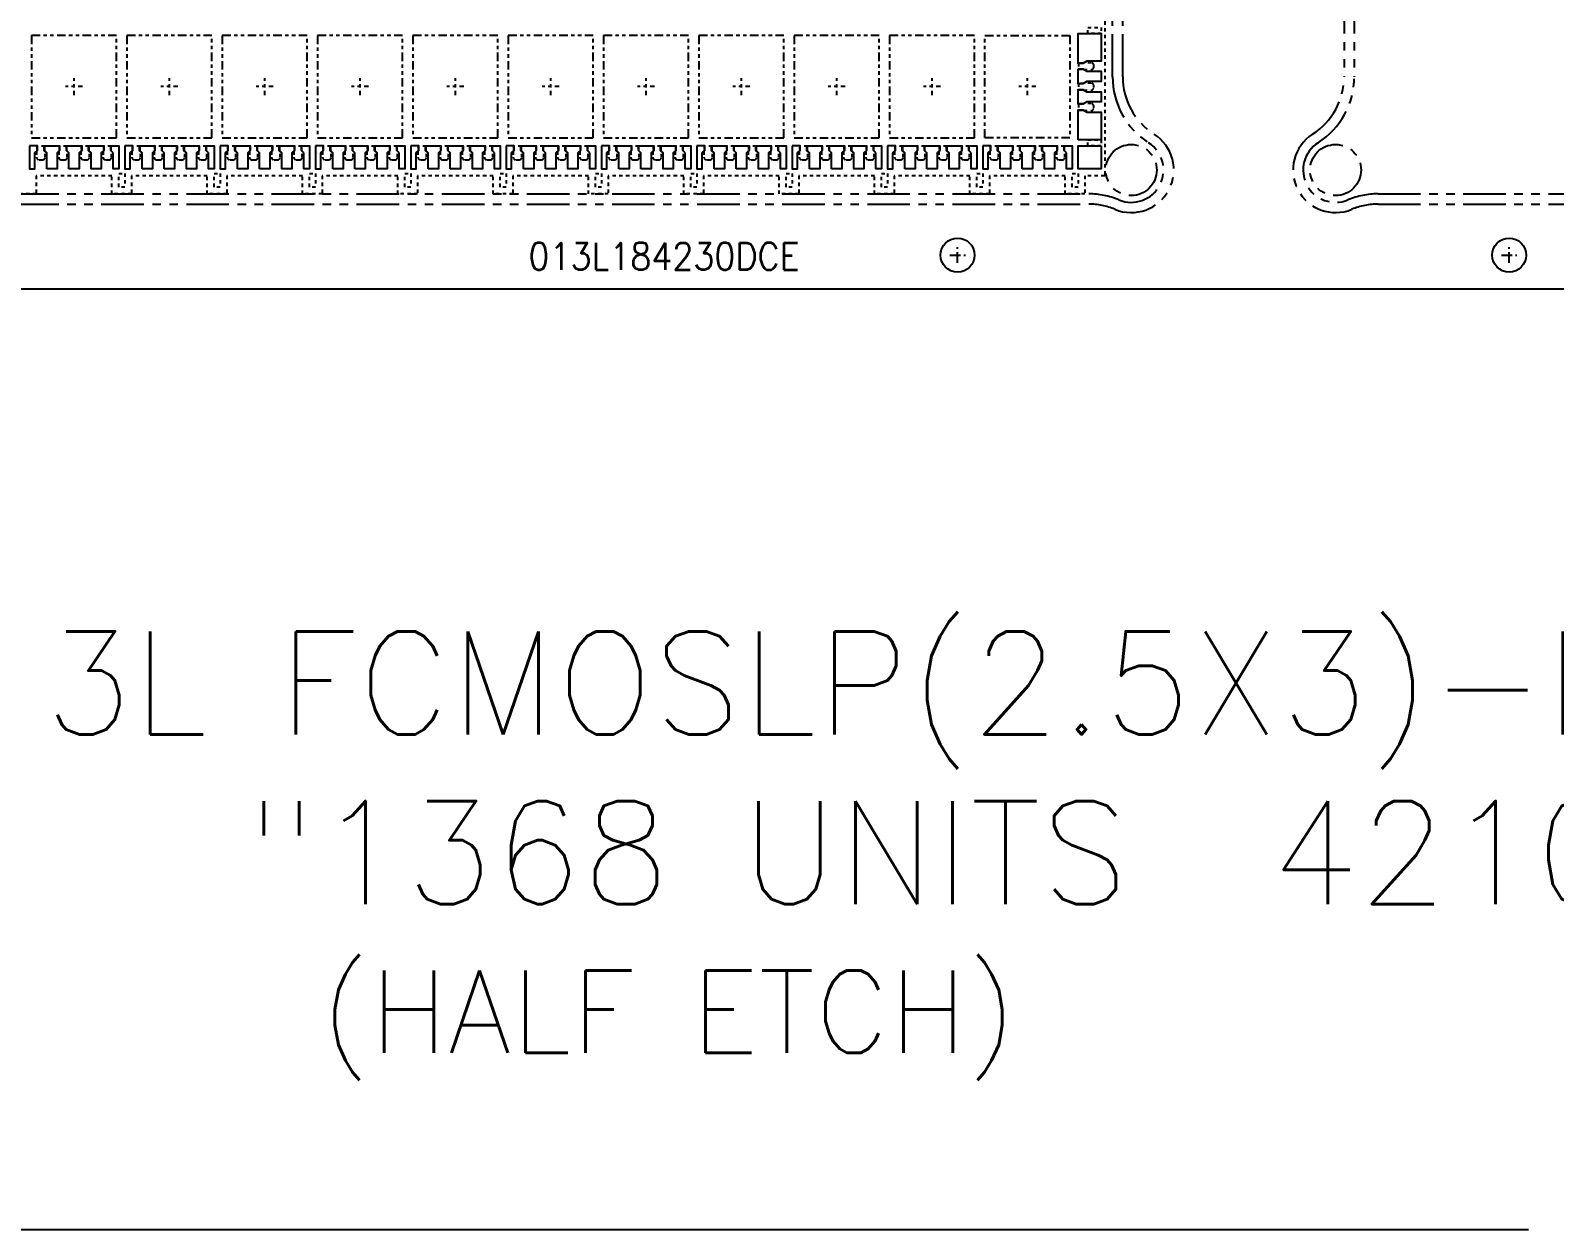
# Model space of a CAD drawing. Extents: x -335 to -11, y -372 to -1.
# Drawn here: x -267.87 to -223.1, y -167.95 to -132.72 of the extents above; entities that cross this region are included whole.
import ezdxf

# ---------------------------------------------------------------- set-up
doc = ezdxf.new("R2010")
doc.units = 0
doc.header["$MEASUREMENT"] = 0
for name, pattern in [('CENTER', [50.8, 31.75, -6.35, 6.35, -6.35]), ('CENTERX2', [4, 2.5, -0.5, 0.5, -0.5]), ('HIDDEN', [0.375, 0.25, -0.125]), ('PHANTOM', [2.5, 1.25, -0.25, 0.25, -0.25, 0.25, -0.25])]:
    doc.linetypes.add(name, pattern=pattern)
doc.layers.add('1', color=7, linetype='CONTINUOUS')
doc.layers.add('1D', color=4, linetype='CONTINUOUS')
doc.styles.add('ROMANS', font='romans', dxfattribs={"width": 0.85, "height": 0.08})
doc.styles.add('simplex', font='SIMPLEX.SHX')

msp = doc.modelspace()

# ---------------------------------------------------------------- linework, layer by layer
at = {"layer": '1'}
msp.add_line((-46.036, -140.32), (-294.036, -140.32), dxfattribs=at)
for points in [[(-236.844, -133.62), (-236.961, -133.69), (-237.096, -133.69), (-237.096, -132.81), (-236.416, -132.81), (-236.416, -133.62)], [(-236.844, -134.82), (-236.961, -134.89), (-237.096, -134.89), (-237.096, -134.45), (-236.961, -134.45), (-236.844, -134.52), (-236.416, -134.52), (-236.416, -134.82)], [(-237.096, -135.93), (-237.096, -135.05), (-236.961, -135.05), (-236.844, -135.12), (-236.416, -135.12), (-236.416, -135.93)], [(-267.896, -136.11), (-267.896, -136.79), (-267.736, -136.79), (-267.736, -136.32), (-267.661, -136.245), (-267.661, -136.11)], [(-267.386, -136.79), (-267.386, -136.32), (-267.461, -136.245), (-267.461, -136.11), (-267.011, -136.11), (-267.011, -136.245), (-267.086, -136.32), (-267.086, -136.79)], [(-266.736, -136.79), (-266.736, -136.32), (-266.811, -136.245), (-266.811, -136.11), (-266.361, -136.11), (-266.361, -136.245), (-266.436, -136.32), (-266.436, -136.79)], [(-266.161, -136.11), (-265.711, -136.11), (-265.711, -136.245), (-265.786, -136.32), (-265.786, -136.79), (-266.086, -136.79), (-266.086, -136.32), (-266.161, -136.245)], [(-265.436, -136.32), (-265.511, -136.245), (-265.511, -136.11), (-265.276, -136.11), (-265.276, -136.79), (-265.436, -136.79)], [(-265.096, -136.11), (-265.096, -136.79), (-264.936, -136.79), (-264.936, -136.32), (-264.861, -136.245), (-264.861, -136.11)], [(-264.586, -136.79), (-264.586, -136.32), (-264.661, -136.245), (-264.661, -136.11), (-264.211, -136.11), (-264.211, -136.245), (-264.286, -136.32), (-264.286, -136.79)], [(-263.936, -136.79), (-263.936, -136.32), (-264.011, -136.245), (-264.011, -136.11), (-263.561, -136.11), (-263.561, -136.245), (-263.636, -136.32), (-263.636, -136.79)], [(-263.361, -136.11), (-262.911, -136.11), (-262.911, -136.245), (-262.986, -136.32), (-262.986, -136.79), (-263.286, -136.79), (-263.286, -136.32), (-263.361, -136.245)], [(-262.636, -136.32), (-262.711, -136.245), (-262.711, -136.11), (-262.476, -136.11), (-262.476, -136.79), (-262.636, -136.79)], [(-262.296, -136.11), (-262.296, -136.79), (-262.136, -136.79), (-262.136, -136.32), (-262.061, -136.245), (-262.061, -136.11)], [(-261.786, -136.79), (-261.786, -136.32), (-261.861, -136.245), (-261.861, -136.11), (-261.411, -136.11), (-261.411, -136.245), (-261.486, -136.32), (-261.486, -136.79)], [(-261.136, -136.79), (-261.136, -136.32), (-261.211, -136.245), (-261.211, -136.11), (-260.761, -136.11), (-260.761, -136.245), (-260.836, -136.32), (-260.836, -136.79)], [(-260.561, -136.11), (-260.111, -136.11), (-260.111, -136.245), (-260.186, -136.32), (-260.186, -136.79), (-260.486, -136.79), (-260.486, -136.32), (-260.561, -136.245)], [(-259.836, -136.32), (-259.911, -136.245), (-259.911, -136.11), (-259.676, -136.11), (-259.676, -136.79), (-259.836, -136.79)], [(-259.496, -136.11), (-259.496, -136.79), (-259.336, -136.79), (-259.336, -136.32), (-259.261, -136.245), (-259.261, -136.11)], [(-258.986, -136.79), (-258.986, -136.32), (-259.061, -136.245), (-259.061, -136.11), (-258.611, -136.11), (-258.611, -136.245), (-258.686, -136.32), (-258.686, -136.79)], [(-258.336, -136.79), (-258.336, -136.32), (-258.411, -136.245), (-258.411, -136.11), (-257.961, -136.11), (-257.961, -136.245), (-258.036, -136.32), (-258.036, -136.79)], [(-257.761, -136.11), (-257.311, -136.11), (-257.311, -136.245), (-257.386, -136.32), (-257.386, -136.79), (-257.686, -136.79), (-257.686, -136.32), (-257.761, -136.245)], [(-257.036, -136.32), (-257.111, -136.245), (-257.111, -136.11), (-256.876, -136.11), (-256.876, -136.79), (-257.036, -136.79)], [(-256.696, -136.11), (-256.696, -136.79), (-256.536, -136.79), (-256.536, -136.32), (-256.461, -136.245), (-256.461, -136.11)], [(-256.186, -136.79), (-256.186, -136.32), (-256.261, -136.245), (-256.261, -136.11), (-255.811, -136.11), (-255.811, -136.245), (-255.886, -136.32), (-255.886, -136.79)], [(-255.536, -136.79), (-255.536, -136.32), (-255.611, -136.245), (-255.611, -136.11), (-255.161, -136.11), (-255.161, -136.245), (-255.236, -136.32), (-255.236, -136.79)], [(-254.961, -136.11), (-254.511, -136.11), (-254.511, -136.245), (-254.586, -136.32), (-254.586, -136.79), (-254.886, -136.79), (-254.886, -136.32), (-254.961, -136.245)], [(-254.236, -136.32), (-254.311, -136.245), (-254.311, -136.11), (-254.076, -136.11), (-254.076, -136.79), (-254.236, -136.79)], [(-253.896, -136.11), (-253.896, -136.79), (-253.736, -136.79), (-253.736, -136.32), (-253.661, -136.245), (-253.661, -136.11)], [(-253.386, -136.79), (-253.386, -136.32), (-253.461, -136.245), (-253.461, -136.11), (-253.011, -136.11), (-253.011, -136.245), (-253.086, -136.32), (-253.086, -136.79)], [(-252.736, -136.79), (-252.736, -136.32), (-252.811, -136.245), (-252.811, -136.11), (-252.361, -136.11), (-252.361, -136.245), (-252.436, -136.32), (-252.436, -136.79)], [(-252.161, -136.11), (-251.711, -136.11), (-251.711, -136.245), (-251.786, -136.32), (-251.786, -136.79), (-252.086, -136.79), (-252.086, -136.32), (-252.161, -136.245)], [(-251.436, -136.32), (-251.511, -136.245), (-251.511, -136.11), (-251.276, -136.11), (-251.276, -136.79), (-251.436, -136.79)], [(-251.096, -136.11), (-251.096, -136.79), (-250.936, -136.79), (-250.936, -136.32), (-250.861, -136.245), (-250.861, -136.11)], [(-250.586, -136.79), (-250.586, -136.32), (-250.661, -136.245), (-250.661, -136.11), (-250.211, -136.11), (-250.211, -136.245), (-250.286, -136.32), (-250.286, -136.79)], [(-249.936, -136.79), (-249.936, -136.32), (-250.011, -136.245), (-250.011, -136.11), (-249.561, -136.11), (-249.561, -136.245), (-249.636, -136.32), (-249.636, -136.79)], [(-249.361, -136.11), (-248.911, -136.11), (-248.911, -136.245), (-248.986, -136.32), (-248.986, -136.79), (-249.286, -136.79), (-249.286, -136.32), (-249.361, -136.245)], [(-248.636, -136.32), (-248.711, -136.245), (-248.711, -136.11), (-248.476, -136.11), (-248.476, -136.79), (-248.636, -136.79)], [(-248.296, -136.11), (-248.296, -136.79), (-248.136, -136.79), (-248.136, -136.32), (-248.061, -136.245), (-248.061, -136.11)], [(-247.786, -136.79), (-247.786, -136.32), (-247.861, -136.245), (-247.861, -136.11), (-247.411, -136.11), (-247.411, -136.245), (-247.486, -136.32), (-247.486, -136.79)], [(-247.136, -136.79), (-247.136, -136.32), (-247.211, -136.245), (-247.211, -136.11), (-246.761, -136.11), (-246.761, -136.245), (-246.836, -136.32), (-246.836, -136.79)], [(-246.561, -136.11), (-246.111, -136.11), (-246.111, -136.245), (-246.186, -136.32), (-246.186, -136.79), (-246.486, -136.79), (-246.486, -136.32), (-246.561, -136.245)], [(-245.836, -136.32), (-245.911, -136.245), (-245.911, -136.11), (-245.676, -136.11), (-245.676, -136.79), (-245.836, -136.79)], [(-245.496, -136.11), (-245.496, -136.79), (-245.336, -136.79), (-245.336, -136.32), (-245.261, -136.245), (-245.261, -136.11)], [(-244.986, -136.79), (-244.986, -136.32), (-245.061, -136.245), (-245.061, -136.11), (-244.611, -136.11), (-244.611, -136.245), (-244.686, -136.32), (-244.686, -136.79)], [(-244.336, -136.79), (-244.336, -136.32), (-244.411, -136.245), (-244.411, -136.11), (-243.961, -136.11), (-243.961, -136.245), (-244.036, -136.32), (-244.036, -136.79)], [(-243.761, -136.11), (-243.311, -136.11), (-243.311, -136.245), (-243.386, -136.32), (-243.386, -136.79), (-243.686, -136.79), (-243.686, -136.32), (-243.761, -136.245)], [(-243.036, -136.32), (-243.111, -136.245), (-243.111, -136.11), (-242.876, -136.11), (-242.876, -136.79), (-243.036, -136.79)], [(-242.696, -136.11), (-242.696, -136.79), (-242.536, -136.79), (-242.536, -136.32), (-242.461, -136.245), (-242.461, -136.11)], [(-242.186, -136.79), (-242.186, -136.32), (-242.261, -136.245), (-242.261, -136.11), (-241.811, -136.11), (-241.811, -136.245), (-241.886, -136.32), (-241.886, -136.79)], [(-241.536, -136.79), (-241.536, -136.32), (-241.611, -136.245), (-241.611, -136.11), (-241.161, -136.11), (-241.161, -136.245), (-241.236, -136.32), (-241.236, -136.79)], [(-240.961, -136.11), (-240.511, -136.11), (-240.511, -136.245), (-240.586, -136.32), (-240.586, -136.79), (-240.886, -136.79), (-240.886, -136.32), (-240.961, -136.245)], [(-240.236, -136.32), (-240.311, -136.245), (-240.311, -136.11), (-240.076, -136.11), (-240.076, -136.79), (-240.236, -136.79)], [(-239.896, -136.11), (-239.896, -136.79), (-239.736, -136.79), (-239.736, -136.32), (-239.661, -136.245), (-239.661, -136.11)], [(-239.386, -136.79), (-239.386, -136.32), (-239.461, -136.245), (-239.461, -136.11), (-239.011, -136.11), (-239.011, -136.245), (-239.086, -136.32), (-239.086, -136.79)], [(-238.736, -136.79), (-238.736, -136.32), (-238.811, -136.245), (-238.811, -136.11), (-238.361, -136.11), (-238.361, -136.245), (-238.436, -136.32), (-238.436, -136.79)], [(-238.161, -136.11), (-237.711, -136.11), (-237.711, -136.245), (-237.786, -136.32), (-237.786, -136.79), (-238.086, -136.79), (-238.086, -136.32), (-238.161, -136.245)], [(-237.436, -136.32), (-237.511, -136.245), (-237.511, -136.11), (-237.276, -136.11), (-237.276, -136.79), (-237.436, -136.79)]]:
    msp.add_lwpolyline(points, close=True, dxfattribs=at)
msp.add_lwpolyline([(-237.096, -133.85), (-236.961, -133.85), (-236.844, -133.92), (-236.416, -133.92), (-236.416, -134.22), (-236.844, -134.22), (-236.961, -134.29), (-237.096, -134.29), (-237.096, -133.85)], dxfattribs=at)
at = {"layer": '1', "linetype": 'ByBlock'}
msp.add_lwpolyline([(-236.416, -136.11), (-236.416, -136.79), (-237.096, -136.79), (-237.096, -136.11)], close=True, dxfattribs=at)
at = {"layer": '1'}
for centre in [(-240.636, -139.32), (-224.436, -139.32)]:
    msp.add_circle(centre, 0.5, dxfattribs=at)
at = {"layer": '1D', "linetype": 'HIDDEN', "ltscale": 0.2}
for p, q in [((-236.316, -75.65), (-236.316, -136.99)), ((-265.476, -136.99), (-267.696, -136.99)), ((-262.676, -136.99), (-264.896, -136.99)), ((-259.876, -136.99), (-262.096, -136.99)), ((-257.076, -136.99), (-259.296, -136.99)), ((-254.276, -136.99), (-256.496, -136.99)), ((-251.476, -136.99), (-253.696, -136.99)), ((-248.676, -136.99), (-250.896, -136.99)), ((-245.876, -136.99), (-248.096, -136.99)), ((-243.076, -136.99), (-245.296, -136.99)), ((-240.276, -136.99), (-242.496, -136.99)), ((-237.476, -136.99), (-239.696, -136.99)), ((-236.316, -136.99), (-236.896, -136.99))]:
    msp.add_line(p, q, dxfattribs=at)
at = {"layer": '1D', "linetype": 'CENTER', "ltscale": 0.01}
for p, q in [((-240.636, -139.55), (-240.636, -139.09)), ((-224.436, -139.55), (-224.436, -139.09)), ((-240.866, -139.32), (-240.407, -139.32)), ((-224.666, -139.32), (-224.207, -139.32))]:
    msp.add_line(p, q, dxfattribs=at)
at = {"layer": '1D'}
msp.add_line((-283.911, -167.949), (-223.868, -167.949), dxfattribs=at)
at = {"layer": '1D', "color": 2, "linetype": 'PHANTOM'}
for points in [[(-236.786, -74.82), (-290.786, -74.82, -0.09902), (-291.555, -74.666, 0.916659), (-292.709, -76.873, -0.255924), (-291.786, -78.559), (-291.786, -103.581, -0.255924), (-292.709, -105.267, 0.547723), (-292.709, -107.373, -0.255924), (-291.786, -109.059), (-291.786, -134.081, -0.255924), (-292.709, -135.767, 0.916659), (-291.555, -137.974, -0.09902), (-290.786, -137.82), (-236.786, -137.82, -0.09902), (-236.017, -137.974, 0.916659), (-234.863, -135.767, -0.255924), (-235.786, -134.081), (-235.786, -109.059, -0.255924), (-234.863, -107.373, 0.547723), (-234.863, -105.267, -0.255924), (-235.786, -103.581), (-235.786, -78.559, -0.255924), (-234.863, -76.873, 0.916659), (-236.017, -74.666, -0.09902)], [(-174.286, -74.82), (-228.286, -74.82, -0.09902), (-229.055, -74.666, 0.916659), (-230.209, -76.873, -0.255924), (-229.286, -78.559), (-229.286, -103.581, -0.255924), (-230.209, -105.267, 0.547723), (-230.209, -107.373, -0.255924), (-229.286, -109.059), (-229.286, -134.081, -0.255924), (-230.209, -135.767, 0.916659), (-229.055, -137.974, -0.09902), (-228.286, -137.82), (-174.286, -137.82, -0.09902), (-173.517, -137.974, 0.916659), (-172.363, -135.767, -0.255924), (-173.286, -134.081), (-173.286, -109.059, -0.255924), (-172.363, -107.373, 0.547723), (-172.363, -105.267, -0.255924), (-173.286, -103.581), (-173.286, -78.559, -0.255924), (-172.363, -76.873, 0.916659), (-173.517, -74.666, -0.09902)], [(-236.786, -75.12), (-290.786, -75.12, -0.09902), (-291.671, -74.943, 0.916659), (-292.548, -76.621, -0.255924), (-291.486, -78.559), (-291.486, -103.581, -0.255924), (-292.548, -105.52, 0.547723), (-292.548, -107.121, -0.255924), (-291.486, -109.059), (-291.486, -134.081, -0.255924), (-292.548, -136.02, 0.916659), (-291.671, -137.697, -0.09902), (-290.786, -137.52), (-236.786, -137.52, -0.09902), (-235.902, -137.697, 0.916659), (-235.025, -136.02, -0.255924), (-236.086, -134.081), (-236.086, -109.059, -0.255924), (-235.025, -107.121, 0.547723), (-235.025, -105.52, -0.255924), (-236.086, -103.581), (-236.086, -78.559, -0.255924), (-235.025, -76.621, 0.916659), (-235.902, -74.943, -0.09902)], [(-174.286, -75.12), (-228.286, -75.12, -0.09902), (-229.171, -74.943, 0.916659), (-230.048, -76.621, -0.255924), (-228.986, -78.559), (-228.986, -103.581, -0.255924), (-230.048, -105.52, 0.547723), (-230.048, -107.121, -0.255924), (-228.986, -109.059), (-228.986, -134.081, -0.255924), (-230.048, -136.02, 0.916659), (-229.171, -137.697, -0.09902), (-228.286, -137.52), (-174.286, -137.52, -0.09902), (-173.402, -137.697, 0.916659), (-172.525, -136.02, -0.255924), (-173.586, -134.081), (-173.586, -109.059, -0.255924), (-172.525, -107.121, 0.547723), (-172.525, -105.52, -0.255924), (-173.586, -103.581), (-173.586, -78.559, -0.255924), (-172.525, -76.621, 0.916659), (-173.402, -74.943, -0.09902)]]:
    msp.add_lwpolyline(points, format="xyb", close=True, dxfattribs=at)
at = {"layer": '1D', "color": 2, "linetype": 'PHANTOM', "ltscale": 0.2}
for points in [[(-265.336, -132.87), (-267.836, -132.87), (-267.836, -135.87), (-265.336, -135.87)], [(-262.536, -132.87), (-265.036, -132.87), (-265.036, -135.87), (-262.536, -135.87)], [(-259.736, -132.87), (-262.236, -132.87), (-262.236, -135.87), (-259.736, -135.87)], [(-256.936, -132.87), (-259.436, -132.87), (-259.436, -135.87), (-256.936, -135.87)], [(-254.136, -132.87), (-256.636, -132.87), (-256.636, -135.87), (-254.136, -135.87)], [(-251.336, -132.87), (-253.836, -132.87), (-253.836, -135.87), (-251.336, -135.87)], [(-248.536, -132.87), (-251.036, -132.87), (-251.036, -135.87), (-248.536, -135.87)], [(-245.736, -132.87), (-248.236, -132.87), (-248.236, -135.87), (-245.736, -135.87)], [(-242.936, -132.87), (-245.436, -132.87), (-245.436, -135.87), (-242.936, -135.87)], [(-240.136, -132.87), (-242.636, -132.87), (-242.636, -135.87), (-240.136, -135.87)], [(-239.836, -132.87), (-237.336, -132.87), (-237.336, -135.87), (-239.836, -135.87)]]:
    msp.add_lwpolyline(points, close=True, dxfattribs=at)
at = {"layer": '1D', "linetype": 'HIDDEN', "ltscale": 0.2}
for points in [[(-236.816, -132.81), (-236.816, -132.63), (-236.416, -132.63), (-236.416, -132.81)], [(-236.816, -136.11), (-236.816, -135.93), (-236.416, -135.93), (-236.416, -136.11)], [(-265.276, -136.92), (-265.096, -136.92), (-265.096, -137.32), (-265.276, -137.32)], [(-262.476, -136.92), (-262.296, -136.92), (-262.296, -137.32), (-262.476, -137.32)], [(-259.676, -136.92), (-259.496, -136.92), (-259.496, -137.32), (-259.676, -137.32)], [(-256.876, -136.92), (-256.696, -136.92), (-256.696, -137.32), (-256.876, -137.32)], [(-254.076, -136.92), (-253.896, -136.92), (-253.896, -137.32), (-254.076, -137.32)], [(-251.276, -136.92), (-251.096, -136.92), (-251.096, -137.32), (-251.276, -137.32)], [(-248.476, -136.92), (-248.296, -136.92), (-248.296, -137.32), (-248.476, -137.32)], [(-245.676, -136.92), (-245.496, -136.92), (-245.496, -137.32), (-245.676, -137.32)], [(-242.876, -136.92), (-242.696, -136.92), (-242.696, -137.32), (-242.876, -137.32)], [(-240.076, -136.92), (-239.896, -136.92), (-239.896, -137.32), (-240.076, -137.32)], [(-237.276, -136.92), (-237.096, -136.92), (-237.096, -137.32), (-237.276, -137.32)]]:
    msp.add_lwpolyline(points, close=True, dxfattribs=at)
for points in [[(-236.636, -133.745, 0.414214), (-236.711, -133.67), (-236.928, -133.67), (-236.961, -133.68), (-237.086, -133.68), (-237.086, -133.86), (-236.961, -133.86), (-236.928, -133.87), (-236.711, -133.87, 0.414214), (-236.636, -133.795)], [(-236.636, -134.345, 0.414214), (-236.711, -134.27), (-236.928, -134.27), (-236.961, -134.28), (-237.086, -134.28), (-237.086, -134.46), (-236.961, -134.46), (-236.928, -134.47), (-236.711, -134.47, 0.414214), (-236.636, -134.395)], [(-236.636, -134.945, 0.414214), (-236.711, -134.87), (-236.928, -134.87), (-236.961, -134.88), (-237.086, -134.88), (-237.086, -135.06), (-236.961, -135.06), (-236.928, -135.07), (-236.711, -135.07, 0.414214), (-236.636, -134.995)], [(-267.436, -136.445), (-267.436, -136.27), (-267.446, -136.245), (-267.446, -136.245), (-267.446, -136.12), (-267.676, -136.12), (-267.676, -136.245), (-267.676, -136.245), (-267.686, -136.27), (-267.686, -136.445, 0.414214), (-267.611, -136.52), (-267.511, -136.52, 0.414214)], [(-266.786, -136.445), (-266.786, -136.27), (-266.796, -136.245), (-266.796, -136.245), (-266.796, -136.12), (-267.026, -136.12), (-267.026, -136.245), (-267.026, -136.245), (-267.036, -136.27), (-267.036, -136.445, 0.414214), (-266.961, -136.52), (-266.861, -136.52, 0.414214)], [(-266.136, -136.445), (-266.136, -136.27), (-266.146, -136.245), (-266.146, -136.245), (-266.146, -136.12), (-266.376, -136.12), (-266.376, -136.245), (-266.376, -136.245), (-266.386, -136.27), (-266.386, -136.445, 0.414214), (-266.311, -136.52), (-266.211, -136.52, 0.414214)], [(-265.486, -136.445), (-265.486, -136.27), (-265.496, -136.245), (-265.496, -136.245), (-265.496, -136.12), (-265.726, -136.12), (-265.726, -136.245), (-265.726, -136.245), (-265.736, -136.27), (-265.736, -136.445, 0.414214), (-265.661, -136.52), (-265.561, -136.52, 0.414214)], [(-264.636, -136.445), (-264.636, -136.27), (-264.646, -136.245), (-264.646, -136.245), (-264.646, -136.12), (-264.876, -136.12), (-264.876, -136.245), (-264.876, -136.245), (-264.886, -136.27), (-264.886, -136.445, 0.414214), (-264.811, -136.52), (-264.711, -136.52, 0.414214)], [(-263.986, -136.445), (-263.986, -136.27), (-263.996, -136.245), (-263.996, -136.245), (-263.996, -136.12), (-264.226, -136.12), (-264.226, -136.245), (-264.226, -136.245), (-264.236, -136.27), (-264.236, -136.445, 0.414214), (-264.161, -136.52), (-264.061, -136.52, 0.414214)], [(-263.336, -136.445), (-263.336, -136.27), (-263.346, -136.245), (-263.346, -136.245), (-263.346, -136.12), (-263.576, -136.12), (-263.576, -136.245), (-263.576, -136.245), (-263.586, -136.27), (-263.586, -136.445, 0.414214), (-263.511, -136.52), (-263.411, -136.52, 0.414214)], [(-262.686, -136.445), (-262.686, -136.27), (-262.696, -136.245), (-262.696, -136.245), (-262.696, -136.12), (-262.926, -136.12), (-262.926, -136.245), (-262.926, -136.245), (-262.936, -136.27), (-262.936, -136.445, 0.414214), (-262.861, -136.52), (-262.761, -136.52, 0.414214)], [(-261.836, -136.445), (-261.836, -136.27), (-261.846, -136.245), (-261.846, -136.245), (-261.846, -136.12), (-262.076, -136.12), (-262.076, -136.245), (-262.076, -136.245), (-262.086, -136.27), (-262.086, -136.445, 0.414214), (-262.011, -136.52), (-261.911, -136.52, 0.414214)], [(-261.186, -136.445), (-261.186, -136.27), (-261.196, -136.245), (-261.196, -136.245), (-261.196, -136.12), (-261.426, -136.12), (-261.426, -136.245), (-261.426, -136.245), (-261.436, -136.27), (-261.436, -136.445, 0.414214), (-261.361, -136.52), (-261.261, -136.52, 0.414214)], [(-260.536, -136.445), (-260.536, -136.27), (-260.546, -136.245), (-260.546, -136.245), (-260.546, -136.12), (-260.776, -136.12), (-260.776, -136.245), (-260.776, -136.245), (-260.786, -136.27), (-260.786, -136.445, 0.414214), (-260.711, -136.52), (-260.611, -136.52, 0.414214)], [(-259.886, -136.445), (-259.886, -136.27), (-259.896, -136.245), (-259.896, -136.245), (-259.896, -136.12), (-260.126, -136.12), (-260.126, -136.245), (-260.126, -136.245), (-260.136, -136.27), (-260.136, -136.445, 0.414214), (-260.061, -136.52), (-259.961, -136.52, 0.414214)], [(-259.036, -136.445), (-259.036, -136.27), (-259.046, -136.245), (-259.046, -136.245), (-259.046, -136.12), (-259.276, -136.12), (-259.276, -136.245), (-259.276, -136.245), (-259.286, -136.27), (-259.286, -136.445, 0.414214), (-259.211, -136.52), (-259.111, -136.52, 0.414214)], [(-258.386, -136.445), (-258.386, -136.27), (-258.396, -136.245), (-258.396, -136.245), (-258.396, -136.12), (-258.626, -136.12), (-258.626, -136.245), (-258.626, -136.245), (-258.636, -136.27), (-258.636, -136.445, 0.414214), (-258.561, -136.52), (-258.461, -136.52, 0.414214)], [(-257.736, -136.445), (-257.736, -136.27), (-257.746, -136.245), (-257.746, -136.245), (-257.746, -136.12), (-257.976, -136.12), (-257.976, -136.245), (-257.976, -136.245), (-257.986, -136.27), (-257.986, -136.445, 0.414214), (-257.911, -136.52), (-257.811, -136.52, 0.414214)], [(-257.086, -136.445), (-257.086, -136.27), (-257.096, -136.245), (-257.096, -136.245), (-257.096, -136.12), (-257.326, -136.12), (-257.326, -136.245), (-257.326, -136.245), (-257.336, -136.27), (-257.336, -136.445, 0.414214), (-257.261, -136.52), (-257.161, -136.52, 0.414214)], [(-256.236, -136.445), (-256.236, -136.27), (-256.246, -136.245), (-256.246, -136.245), (-256.246, -136.12), (-256.476, -136.12), (-256.476, -136.245), (-256.476, -136.245), (-256.486, -136.27), (-256.486, -136.445, 0.414214), (-256.411, -136.52), (-256.311, -136.52, 0.414214)], [(-255.586, -136.445), (-255.586, -136.27), (-255.596, -136.245), (-255.596, -136.245), (-255.596, -136.12), (-255.826, -136.12), (-255.826, -136.245), (-255.826, -136.245), (-255.836, -136.27), (-255.836, -136.445, 0.414214), (-255.761, -136.52), (-255.661, -136.52, 0.414214)], [(-254.936, -136.445), (-254.936, -136.27), (-254.946, -136.245), (-254.946, -136.245), (-254.946, -136.12), (-255.176, -136.12), (-255.176, -136.245), (-255.176, -136.245), (-255.186, -136.27), (-255.186, -136.445, 0.414214), (-255.111, -136.52), (-255.011, -136.52, 0.414214)], [(-254.286, -136.445), (-254.286, -136.27), (-254.296, -136.245), (-254.296, -136.245), (-254.296, -136.12), (-254.526, -136.12), (-254.526, -136.245), (-254.526, -136.245), (-254.536, -136.27), (-254.536, -136.445, 0.414214), (-254.461, -136.52), (-254.361, -136.52, 0.414214)], [(-253.436, -136.445), (-253.436, -136.27), (-253.446, -136.245), (-253.446, -136.245), (-253.446, -136.12), (-253.676, -136.12), (-253.676, -136.245), (-253.676, -136.245), (-253.686, -136.27), (-253.686, -136.445, 0.414214), (-253.611, -136.52), (-253.511, -136.52, 0.414214)], [(-252.786, -136.445), (-252.786, -136.27), (-252.796, -136.245), (-252.796, -136.245), (-252.796, -136.12), (-253.026, -136.12), (-253.026, -136.245), (-253.026, -136.245), (-253.036, -136.27), (-253.036, -136.445, 0.414214), (-252.961, -136.52), (-252.861, -136.52, 0.414214)], [(-252.136, -136.445), (-252.136, -136.27), (-252.146, -136.245), (-252.146, -136.245), (-252.146, -136.12), (-252.376, -136.12), (-252.376, -136.245), (-252.376, -136.245), (-252.386, -136.27), (-252.386, -136.445, 0.414214), (-252.311, -136.52), (-252.211, -136.52, 0.414214)], [(-251.486, -136.445), (-251.486, -136.27), (-251.496, -136.245), (-251.496, -136.245), (-251.496, -136.12), (-251.726, -136.12), (-251.726, -136.245), (-251.726, -136.245), (-251.736, -136.27), (-251.736, -136.445, 0.414214), (-251.661, -136.52), (-251.561, -136.52, 0.414214)], [(-250.636, -136.445), (-250.636, -136.27), (-250.646, -136.245), (-250.646, -136.245), (-250.646, -136.12), (-250.876, -136.12), (-250.876, -136.245), (-250.876, -136.245), (-250.886, -136.27), (-250.886, -136.445, 0.414214), (-250.811, -136.52), (-250.711, -136.52, 0.414214)], [(-249.986, -136.445), (-249.986, -136.27), (-249.996, -136.245), (-249.996, -136.245), (-249.996, -136.12), (-250.226, -136.12), (-250.226, -136.245), (-250.226, -136.245), (-250.236, -136.27), (-250.236, -136.445, 0.414214), (-250.161, -136.52), (-250.061, -136.52, 0.414214)], [(-249.336, -136.445), (-249.336, -136.27), (-249.346, -136.245), (-249.346, -136.245), (-249.346, -136.12), (-249.576, -136.12), (-249.576, -136.245), (-249.576, -136.245), (-249.586, -136.27), (-249.586, -136.445, 0.414214), (-249.511, -136.52), (-249.411, -136.52, 0.414214)], [(-248.686, -136.445), (-248.686, -136.27), (-248.696, -136.245), (-248.696, -136.245), (-248.696, -136.12), (-248.926, -136.12), (-248.926, -136.245), (-248.926, -136.245), (-248.936, -136.27), (-248.936, -136.445, 0.414214), (-248.861, -136.52), (-248.761, -136.52, 0.414214)], [(-247.836, -136.445), (-247.836, -136.27), (-247.846, -136.245), (-247.846, -136.245), (-247.846, -136.12), (-248.076, -136.12), (-248.076, -136.245), (-248.076, -136.245), (-248.086, -136.27), (-248.086, -136.445, 0.414214), (-248.011, -136.52), (-247.911, -136.52, 0.414214)], [(-247.186, -136.445), (-247.186, -136.27), (-247.196, -136.245), (-247.196, -136.245), (-247.196, -136.12), (-247.426, -136.12), (-247.426, -136.245), (-247.426, -136.245), (-247.436, -136.27), (-247.436, -136.445, 0.414214), (-247.361, -136.52), (-247.261, -136.52, 0.414214)], [(-246.536, -136.445), (-246.536, -136.27), (-246.546, -136.245), (-246.546, -136.245), (-246.546, -136.12), (-246.776, -136.12), (-246.776, -136.245), (-246.776, -136.245), (-246.786, -136.27), (-246.786, -136.445, 0.414214), (-246.711, -136.52), (-246.611, -136.52, 0.414214)], [(-245.886, -136.445), (-245.886, -136.27), (-245.896, -136.245), (-245.896, -136.245), (-245.896, -136.12), (-246.126, -136.12), (-246.126, -136.245), (-246.126, -136.245), (-246.136, -136.27), (-246.136, -136.445, 0.414214), (-246.061, -136.52), (-245.961, -136.52, 0.414214)], [(-245.036, -136.445), (-245.036, -136.27), (-245.046, -136.245), (-245.046, -136.245), (-245.046, -136.12), (-245.276, -136.12), (-245.276, -136.245), (-245.276, -136.245), (-245.286, -136.27), (-245.286, -136.445, 0.414214), (-245.211, -136.52), (-245.111, -136.52, 0.414214)], [(-244.386, -136.445), (-244.386, -136.27), (-244.396, -136.245), (-244.396, -136.245), (-244.396, -136.12), (-244.626, -136.12), (-244.626, -136.245), (-244.626, -136.245), (-244.636, -136.27), (-244.636, -136.445, 0.414214), (-244.561, -136.52), (-244.461, -136.52, 0.414214)], [(-243.736, -136.445), (-243.736, -136.27), (-243.746, -136.245), (-243.746, -136.245), (-243.746, -136.12), (-243.976, -136.12), (-243.976, -136.245), (-243.976, -136.245), (-243.986, -136.27), (-243.986, -136.445, 0.414214), (-243.911, -136.52), (-243.811, -136.52, 0.414214)], [(-243.086, -136.445), (-243.086, -136.27), (-243.096, -136.245), (-243.096, -136.245), (-243.096, -136.12), (-243.326, -136.12), (-243.326, -136.245), (-243.326, -136.245), (-243.336, -136.27), (-243.336, -136.445, 0.414214), (-243.261, -136.52), (-243.161, -136.52, 0.414214)], [(-242.236, -136.445), (-242.236, -136.27), (-242.246, -136.245), (-242.246, -136.245), (-242.246, -136.12), (-242.476, -136.12), (-242.476, -136.245), (-242.476, -136.245), (-242.486, -136.27), (-242.486, -136.445, 0.414214), (-242.411, -136.52), (-242.311, -136.52, 0.414214)], [(-241.586, -136.445), (-241.586, -136.27), (-241.596, -136.245), (-241.596, -136.245), (-241.596, -136.12), (-241.826, -136.12), (-241.826, -136.245), (-241.826, -136.245), (-241.836, -136.27), (-241.836, -136.445, 0.414214), (-241.761, -136.52), (-241.661, -136.52, 0.414214)], [(-240.936, -136.445), (-240.936, -136.27), (-240.946, -136.245), (-240.946, -136.245), (-240.946, -136.12), (-241.176, -136.12), (-241.176, -136.245), (-241.176, -136.245), (-241.186, -136.27), (-241.186, -136.445, 0.414214), (-241.111, -136.52), (-241.011, -136.52, 0.414214)], [(-240.286, -136.445), (-240.286, -136.27), (-240.296, -136.245), (-240.296, -136.245), (-240.296, -136.12), (-240.526, -136.12), (-240.526, -136.245), (-240.526, -136.245), (-240.536, -136.27), (-240.536, -136.445, 0.414214), (-240.461, -136.52), (-240.361, -136.52, 0.414214)], [(-239.436, -136.445), (-239.436, -136.27), (-239.446, -136.245), (-239.446, -136.245), (-239.446, -136.12), (-239.676, -136.12), (-239.676, -136.245), (-239.676, -136.245), (-239.686, -136.27), (-239.686, -136.445, 0.414214), (-239.611, -136.52), (-239.511, -136.52, 0.414214)], [(-238.786, -136.445), (-238.786, -136.27), (-238.796, -136.245), (-238.796, -136.245), (-238.796, -136.12), (-239.026, -136.12), (-239.026, -136.245), (-239.026, -136.245), (-239.036, -136.27), (-239.036, -136.445, 0.414214), (-238.961, -136.52), (-238.861, -136.52, 0.414214)], [(-238.136, -136.445), (-238.136, -136.27), (-238.146, -136.245), (-238.146, -136.245), (-238.146, -136.12), (-238.376, -136.12), (-238.376, -136.245), (-238.376, -136.245), (-238.386, -136.27), (-238.386, -136.445, 0.414214), (-238.311, -136.52), (-238.211, -136.52, 0.414214)], [(-237.486, -136.445), (-237.486, -136.27), (-237.496, -136.245), (-237.496, -136.245), (-237.496, -136.12), (-237.726, -136.12), (-237.726, -136.245), (-237.726, -136.245), (-237.736, -136.27), (-237.736, -136.445, 0.414214), (-237.661, -136.52), (-237.561, -136.52, 0.414214)]]:
    msp.add_lwpolyline(points, format="xyb", close=True, dxfattribs=at)
at = {"layer": '1D', "linetype": 'CENTERX2', "ltscale": 0.05}
for points in [[(-266.586, -134.62), (-266.586, -134.12)], [(-263.786, -134.62), (-263.786, -134.12)], [(-260.986, -134.62), (-260.986, -134.12)], [(-258.186, -134.62), (-258.186, -134.12)], [(-255.386, -134.62), (-255.386, -134.12)], [(-252.586, -134.62), (-252.586, -134.12)], [(-249.786, -134.62), (-249.786, -134.12)], [(-246.986, -134.62), (-246.986, -134.12)], [(-244.186, -134.62), (-244.186, -134.12)], [(-241.386, -134.62), (-241.386, -134.12)], [(-238.586, -134.62), (-238.586, -134.12)], [(-266.336, -134.37), (-266.836, -134.37)], [(-263.536, -134.37), (-264.036, -134.37)], [(-260.736, -134.37), (-261.236, -134.37)], [(-257.936, -134.37), (-258.436, -134.37)], [(-255.136, -134.37), (-255.636, -134.37)], [(-252.336, -134.37), (-252.836, -134.37)], [(-249.536, -134.37), (-250.036, -134.37)], [(-246.736, -134.37), (-247.236, -134.37)], [(-243.936, -134.37), (-244.436, -134.37)], [(-241.136, -134.37), (-241.636, -134.37)], [(-238.336, -134.37), (-238.836, -134.37)]]:
    msp.add_lwpolyline(points, dxfattribs=at)
at = {"layer": '1D', "linetype": 'HIDDEN', "ltscale": 0.2}
for points in [[(-267.696, -136.99), (-267.696, -137.52), (-268.276, -137.52), (-268.276, -136.99)], [(-264.896, -136.99), (-264.896, -137.52), (-265.476, -137.52), (-265.476, -136.99)], [(-262.096, -136.99), (-262.096, -137.52), (-262.676, -137.52), (-262.676, -136.99)], [(-259.296, -136.99), (-259.296, -137.52), (-259.876, -137.52), (-259.876, -136.99)], [(-256.496, -136.99), (-256.496, -137.52), (-257.076, -137.52), (-257.076, -136.99)], [(-253.696, -136.99), (-253.696, -137.52), (-254.276, -137.52), (-254.276, -136.99)], [(-250.896, -136.99), (-250.896, -137.52), (-251.476, -137.52), (-251.476, -136.99)], [(-248.096, -136.99), (-248.096, -137.52), (-248.676, -137.52), (-248.676, -136.99)], [(-245.296, -136.99), (-245.296, -137.52), (-245.876, -137.52), (-245.876, -136.99)], [(-242.496, -136.99), (-242.496, -137.52), (-243.076, -137.52), (-243.076, -136.99)], [(-239.696, -136.99), (-239.696, -137.52), (-240.276, -137.52), (-240.276, -136.99)], [(-236.896, -136.99), (-236.896, -137.52), (-237.476, -137.52), (-237.476, -136.99)]]:
    msp.add_lwpolyline(points, dxfattribs=at)
at = {"layer": '1D', "color": 2, "linetype": 'PHANTOM'}
for centre in [(-235.536, -136.82), (-229.536, -136.82)]:
    msp.add_circle(centre, 0.75, dxfattribs=at)

# ---------------------------------------------------------------- texts
at = {"layer": '1D', "style": 'ROMANS', "width": 0.9}
msp.add_text('013L184230DCE', height=0.8, dxfattribs=at).set_placement((-253.24, -139.755))
at = {"layer": '1D', "style": 'simplex'}
for s, height, p in [('"13L FCMOSLP(2.5X3)-HD-V2"', 3.025, (-272.129, -153.401)), ('"1368 UNITS  421069"', 3.025, (-261.527, -158.386)), ('(HALF ETCH)', 2.42, (-259.343, -162.754))]:
    msp.add_text(s, height=height, dxfattribs=at).set_placement(p)

doc.saveas('drawing.dxf')
